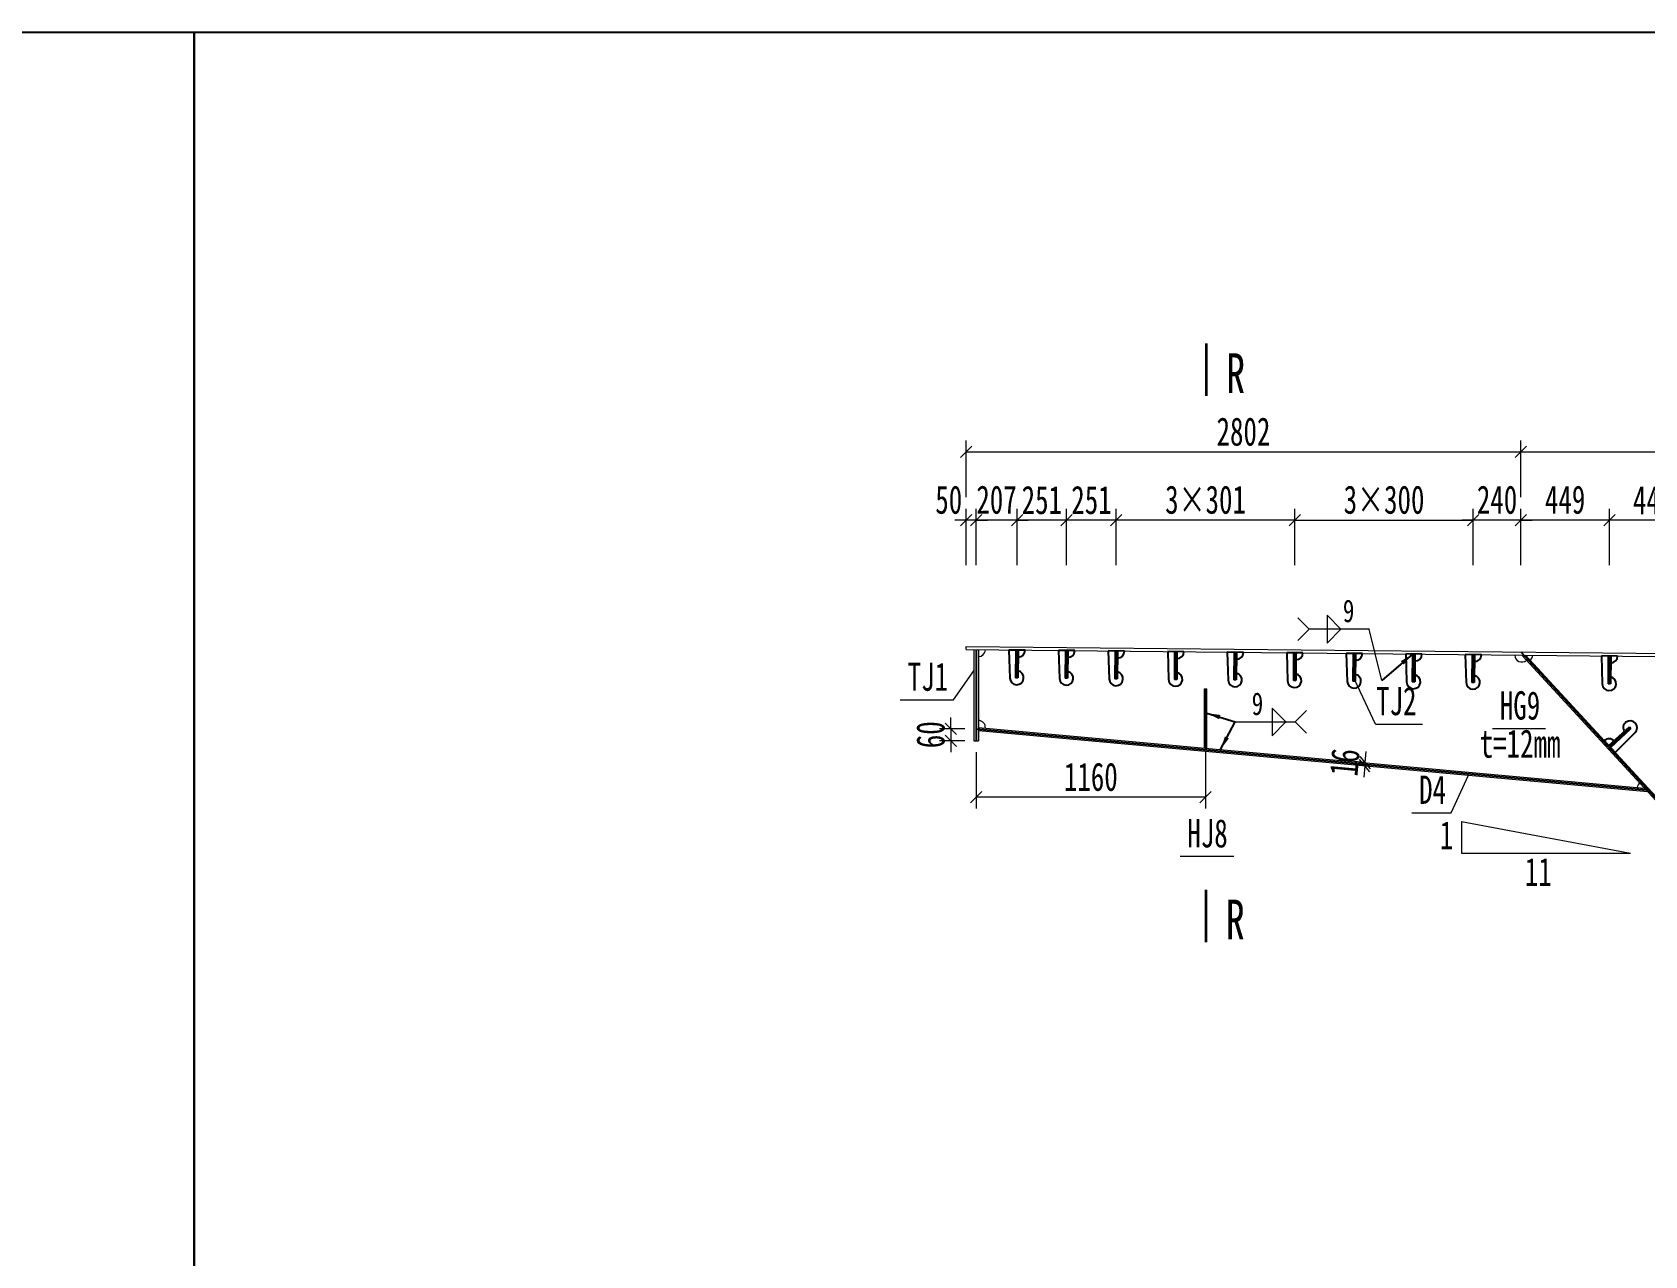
# Model space of a CAD drawing. Header units: millimetres. Extents: x -89049 to 410567, y -307459 to -100425.
# Drawn here: x 123748 to 131896, y -119236 to -113054 of the extents above; entities that cross this region are included whole.
import ezdxf
from ezdxf.enums import TextEntityAlignment as Align

# ---------------------------------------------------------------- set-up
doc = ezdxf.new("R2010")
doc.units = ezdxf.units.MM
doc.layers.get('Defpoints').update_dxf_attribs({"color": 8})
for name, color, linetype, lineweight in [('Dim', 4, 'Continuous', 15), ('文字', 7, 'Continuous', 15), ('粗线', 3, 'Continuous', 35), ('细实线', 4, 'Continuous', 15), ('钢板粗线', 1, 'Continuous', 25), ('钢板细线', 6, 'Continuous', 15)]:
    doc.layers.add(name, color=color, linetype=linetype, lineweight=lineweight)
doc.layers.add('Text', color=4, linetype='Continuous')
doc.styles.add('111', font='', dxfattribs={"width": 0.7})
doc.styles.add('BM_Dim', font='', dxfattribs={"width": 0.85})
doc.styles.add('SMEDI', font='', dxfattribs={"width": 0.75})
doc.styles.get("Standard").update_dxf_attribs({"font": ''})
doc.styles.get('111').set_extended_font_data('仿宋_GB2312')
doc.styles.get('BM_Dim').set_extended_font_data('仿宋_GB2312')
doc.styles.get('SMEDI').set_extended_font_data('仿宋_GB2312')
doc.styles.get('Standard').set_extended_font_data('仿宋_GB2312')
doc.dimstyles.new('200', dxfattribs={"dimscale": 0, "dimtxt": 2.5, "dimasz": 1, "dimexe": 1, "dimexo": 1, "dimgap": 0.6, "dimtad": 1, "dimdec": 0, "dimdsep": 46, "dimtxsty": '111', "dimblk": 'OBLIQUE', "dimcen": 0, "dimclrd": 4, "dimclre": 4, "dimclrt": 4, "dimadec": 1, "dimazin": 2, "dimtfac": 1, "dimtdec": 0, "dimtix": 1, "dimtmove": 2, "dimatfit": 3, "dimfxl": 4, "dimfxlon": 1, "dimtolj": 1, "dimlwd": -1, "dimlwe": -1, "dimarcsym": 0})
doc.dimstyles.new('MSteel_1.0_1.0', dxfattribs={"dimtxt": 3, "dimasz": 1.2, "dimexe": 1, "dimexo": 1, "dimgap": 1, "dimtad": 3, "dimtoh": 1, "dimdec": 0, "dimzin": 0, "dimdsep": 46, "dimtxsty": 'Standard', "dimblk": 'ARCHTICK', "dimcen": 0.09, "dimclrd": 3, "dimclre": 3, "dimadec": 0, "dimazin": 0, "dimtfac": 1, "dimtdec": 4, "dimtofl": 0, "dimtmove": 0, "dimatfit": 3, "dimfxl": 1, "dimtolj": 1, "dimtzin": 0, "dimarcsym": 0})

# ---------------------------------------------------------------- blocks, each defined once
blk = doc.blocks.new('_Oblique')
at = {"color": 0, "linetype": 'ByBlock', "lineweight": -2}
blk.add_line((-0.5, -0.5), (0.5, 0.5), dxfattribs=at)
blk = doc.blocks.new('*D282')
at = {"layer": 'Defpoints', "color": 0, "transparency": 16777216}
for p in [(131269.7, -115174.7), (128467.4, -116157.1), (131269.7, -116185.2)]:
    blk.add_point(p, dxfattribs=at)
at = {"layer": '细实线', "color": 4, "transparency": 16777216}
for p, q in [((128467.4, -115403.3), (128467.4, -115117.6)), ((131269.7, -115403.3), (131269.7, -115117.6)), ((128467.4, -115174.7), (131269.7, -115174.7))]:
    blk.add_line(p, q, dxfattribs=at)
at = {"layer": '细实线', "color": 4, "transparency": 16777216, "xscale": 57.14285714285715, "yscale": 57.14285714285715, "zscale": 57.14285714285715, "rotation": 180}
blk.add_blockref('_Oblique', (128467.4, -115174.7), dxfattribs=at)
at = {"layer": '细实线', "color": 4, "transparency": 16777216, "xscale": 57.14285714285715, "yscale": 57.14285714285715, "zscale": 57.14285714285715}
blk.add_blockref('_Oblique', (131269.7, -115174.7), dxfattribs=at)
at = {"layer": '细实线', "color": 4, "transparency": 16777216, "insert": (129868.6, -115072.5), "char_height": 142.86, "attachment_point": 5, "style": '111'}
blk.add_mtext('\\A1;2802', dxfattribs=at)
blk = doc.blocks.new('*D283')
at = {"layer": 'Defpoints', "color": 0, "transparency": 16777216}
for p in [(140792.6, -115174.7), (131270, -116185.2), (140792.6, -116175.5)]:
    blk.add_point(p, dxfattribs=at)
at = {"layer": '细实线', "color": 4, "transparency": 16777216}
for p, q in [((131270, -115403.3), (131270, -115117.6)), ((140792.6, -115403.3), (140792.6, -115117.6)), ((131270, -115174.7), (140792.6, -115174.7))]:
    blk.add_line(p, q, dxfattribs=at)
at = {"layer": '细实线', "color": 4, "transparency": 16777216, "xscale": 57.14285714285715, "yscale": 57.14285714285715, "zscale": 57.14285714285715, "rotation": 180}
blk.add_blockref('_Oblique', (131270, -115174.7), dxfattribs=at)
at = {"layer": '细实线', "color": 4, "transparency": 16777216, "xscale": 57.14285714285715, "yscale": 57.14285714285715, "zscale": 57.14285714285715}
blk.add_blockref('_Oblique', (140792.6, -115174.7), dxfattribs=at)
at = {"layer": '细实线', "color": 4, "transparency": 16777216, "insert": (136031.3, -115072.5), "char_height": 142.86, "attachment_point": 5, "style": '111'}
blk.add_mtext('\\A1;9523', dxfattribs=at)
blk = doc.blocks.new('*D284')
at = {"layer": 'Defpoints', "color": 0, "transparency": 16777216}
for p in [(129677.3, -116597.9), (128517.4, -116633.6), (128517.4, -116918.9)]:
    blk.add_point(p, dxfattribs=at)
at = {"layer": '细实线', "color": 4, "transparency": 16777216}
for p, q in [((128517.4, -116690.8), (128517.4, -116976.1)), ((129677.3, -116690.4), (129677.3, -116976.1)), ((129677.3, -116918.9), (128517.4, -116918.9))]:
    blk.add_line(p, q, dxfattribs=at)
at = {"layer": '细实线', "color": 4, "transparency": 16777216, "xscale": 57.14285714285715, "yscale": 57.14285714285715, "zscale": 57.14285714285715, "rotation": 180}
blk.add_blockref('_Oblique', (128517.4, -116918.9), dxfattribs=at)
at = {"layer": '细实线', "color": 4, "transparency": 16777216, "xscale": 57.14285714285715, "yscale": 57.14285714285715, "zscale": 57.14285714285715}
blk.add_blockref('_Oblique', (129677.3, -116918.9), dxfattribs=at)
at = {"layer": '细实线', "color": 4, "transparency": 16777216, "insert": (129097.3, -116816.7), "char_height": 142.86, "attachment_point": 5, "style": '111'}
blk.add_mtext('\\A1;1160', dxfattribs=at)
blk = doc.blocks.new('_ArchTick')
at = {"color": 0, "linetype": 'ByBlock', "const_width": 0.15}
blk.add_lwpolyline([(-0.5, -0.5), (0.5, 0.5)], dxfattribs=at)
blk = doc.blocks.new('角焊缝1')
at = {"layer": 'Dim'}
blk.add_line((-3101.17, 370.22), (-3106.48, 370.22), dxfattribs=at)
blk.add_lwpolyline([(-3107.48, 369.22), (-3106.48, 370.22), (-3107.48, 371.22)], dxfattribs=at)
blk.add_lwpolyline([(-3104.91, 371.45), (-3104.91, 368.99), (-3103.68, 370.22)], close=True, dxfattribs=at)
blk = doc.blocks.new('角焊缝2')
at = {"layer": 'Dim'}
blk.add_line((-3138.01, 370.22), (-3132.7, 370.22), dxfattribs=at)
blk.add_lwpolyline([(-3134.75, 371.45), (-3134.75, 368.99), (-3133.52, 370.22)], close=True, dxfattribs=at)
blk.add_lwpolyline([(-3131.7, 369.22), (-3132.7, 370.22), (-3131.7, 371.22)], dxfattribs=at)
blk = doc.blocks.new('*D288')
at = {"layer": 'Defpoints', "color": 0, "transparency": 16777216}
for p in [(128517.4, -116573.2), (128390.2, -116633.6), (128517.4, -116633.6)]:
    blk.add_point(p, dxfattribs=at)
at = {"layer": '细实线', "color": 4, "transparency": 16777216}
for p, q in [((128390.2, -116573.2), (128390.2, -116516.1)), ((128460.2, -116573.2), (128333.1, -116573.2)), ((128390.2, -116573.2), (128390.2, -116633.6)), ((128460.2, -116633.6), (128333.1, -116633.6)), ((128390.2, -116633.6), (128390.2, -116690.8))]:
    blk.add_line(p, q, dxfattribs=at)
at = {"layer": '细实线', "color": 4, "transparency": 16777216, "xscale": 57.14285714285715, "yscale": 57.14285714285715, "zscale": 57.14285714285715}
for p, rotation in [((128390.2, -116573.2), 270), ((128390.2, -116633.6), 90)]:
    blk.add_blockref('_Oblique', p, dxfattribs=dict(at, rotation=rotation))
at = {"layer": '细实线', "color": 4, "transparency": 16777216, "insert": (128288, -116603.4), "char_height": 142.86, "attachment_point": 5, "rotation": 90, "style": '111'}
blk.add_mtext('\\A1;60', dxfattribs=at)
blk = doc.blocks.new('12-140加劲 有过焊孔')
at = {"layer": 'Defpoints'}
blk.add_line((0, 0), (0, 140), dxfattribs=at)
at = {"layer": '钢板粗线', "color": 7}
for p, q in [((-6, 0), (-6, 140)), ((-6, 140), (6, 140)), ((6, 0), (6, 140)), ((41, 0), (35, 141.5)), ((-41, 0), (41, 0))]:
    blk.add_line(p, q, dxfattribs=at)
for centre, start, end in [((0, 140), 2.44105, 260.12911), ((-6, 0), 90, 180)]:
    blk.add_arc(centre, 35, start, end, dxfattribs=at)
blk = doc.blocks.new('*D290')
at = {"layer": 'Defpoints', "color": 0, "transparency": 16777216}
for p in [(131030, -115518.8), (130128, -116189.8), (131030, -116187)]:
    blk.add_point(p, dxfattribs=at)
at = {"layer": '细实线', "color": 4, "transparency": 16777216}
for p, q in [((130128, -115747.4), (130128, -115461.7)), ((131030, -115747.4), (131030, -115461.7)), ((130128, -115518.8), (131030, -115518.8))]:
    blk.add_line(p, q, dxfattribs=at)
at = {"layer": '细实线', "color": 4, "transparency": 16777216, "xscale": 57.14285714285715, "yscale": 57.14285714285715, "zscale": 57.14285714285715, "rotation": 180}
blk.add_blockref('_Oblique', (130128, -115518.8), dxfattribs=at)
at = {"layer": '细实线', "color": 4, "transparency": 16777216, "xscale": 57.14285714285715, "yscale": 57.14285714285715, "zscale": 57.14285714285715}
blk.add_blockref('_Oblique', (131030, -115518.8), dxfattribs=at)
at = {"layer": '细实线', "color": 4, "transparency": 16777216, "insert": (130579, -115416.6), "char_height": 142.86, "attachment_point": 5, "style": '111'}
blk.add_mtext('\\A1;3×300', dxfattribs=at)
blk = doc.blocks.new('14-160加劲 有过焊孔')
at = {"layer": 'Defpoints'}
blk.add_line((38609.4, 31489.3), (38609.4, 31629.3), dxfattribs=at)
at = {"layer": '钢板粗线', "color": 7}
for p, q in [((38603.4, 31489.3), (38603.4, 31629.3)), ((38603.4, 31629.3), (38615.4, 31629.3)), ((38615.4, 31489.3), (38615.4, 31629.3)), ((38650.4, 31489.3), (38644.3, 31630.8)), ((38568.4, 31489.3), (38650.4, 31489.3))]:
    blk.add_line(p, q, dxfattribs=at)
for centre, start, end in [((38609.4, 31629.3), 2.44105, 260.12911), ((38603.4, 31489.3), 90, 180)]:
    blk.add_arc(centre, 35, start, end, dxfattribs=at)
blk = doc.blocks.new('*D295')
at = {"layer": 'Defpoints', "color": 0, "transparency": 16777216}
for p in [(130481.4, -116760.2), (130512.4, -116763), (130513.8, -116747.1)]:
    blk.add_point(p, dxfattribs=at)
at = {"layer": '细实线', "color": 4, "transparency": 16777216}
for p, q in [((130481.4, -116760.2), (130424.5, -116755)), ((130482.8, -116744.2), (130425.9, -116739.1)), ((130481.4, -116760.2), (130476.2, -116817.1)), ((130482.8, -116744.2), (130481.4, -116760.2)), ((130482.8, -116744.2), (130488, -116687.3))]:
    blk.add_line(p, q, dxfattribs=at)
at = {"layer": '细实线', "color": 4, "transparency": 16777216, "xscale": 57.14285714285715, "yscale": 57.14285714285715, "zscale": 57.14285714285715}
for p, rotation in [((130481.4, -116760.2), 84.79551855728839), ((130482.8, -116744.2), 264.7955185572884)]:
    blk.add_blockref('_Oblique', p, dxfattribs=dict(at, rotation=rotation))
at = {"layer": '细实线', "color": 4, "transparency": 16777216, "insert": (130380.3, -116742.9), "char_height": 142.86, "attachment_point": 5, "rotation": 84.79552, "style": '111'}
blk.add_mtext('\\A1;16', dxfattribs=at)
blk = doc.blocks.new('*D309')
at = {"layer": 'Defpoints', "color": 0, "transparency": 16777216}
for p in [(131718.3, -115518.8), (131718.3, -116205.7), (132159.8, -116210.1)]:
    blk.add_point(p, dxfattribs=at)
at = {"layer": '细实线', "color": 4, "transparency": 16777216}
for p, q in [((131718.3, -115747.4), (131718.3, -115461.7)), ((132159.8, -115747.4), (132159.8, -115461.7)), ((132159.8, -115518.8), (131718.3, -115518.8))]:
    blk.add_line(p, q, dxfattribs=at)
at = {"layer": '细实线', "color": 4, "transparency": 16777216, "xscale": 57.14285714285715, "yscale": 57.14285714285715, "zscale": 57.14285714285715, "rotation": 180}
blk.add_blockref('_Oblique', (131718.3, -115518.8), dxfattribs=at)
at = {"layer": '细实线', "color": 4, "transparency": 16777216, "xscale": 57.14285714285715, "yscale": 57.14285714285715, "zscale": 57.14285714285715}
blk.add_blockref('_Oblique', (132159.8, -115518.8), dxfattribs=at)
at = {"layer": '细实线', "color": 4, "transparency": 16777216, "insert": (131939, -115418.1), "char_height": 142.86, "attachment_point": 5, "style": '111'}
blk.add_mtext('\\A1;441', dxfattribs=at)
blk = doc.blocks.new('*D310')
at = {"layer": 'Defpoints', "color": 0, "transparency": 16777216}
for p in [(131269.7, -115518.8), (131269.7, -116185.2), (131718.3, -116205.7)]:
    blk.add_point(p, dxfattribs=at)
at = {"layer": '细实线', "color": 4, "transparency": 16777216}
for p, q in [((131269.7, -115747.4), (131269.7, -115461.7)), ((131718.3, -115747.4), (131718.3, -115461.7)), ((131718.3, -115518.8), (131269.7, -115518.8))]:
    blk.add_line(p, q, dxfattribs=at)
at = {"layer": '细实线', "color": 4, "transparency": 16777216, "xscale": 57.14285714285715, "yscale": 57.14285714285715, "zscale": 57.14285714285715, "rotation": 180}
blk.add_blockref('_Oblique', (131269.7, -115518.8), dxfattribs=at)
at = {"layer": '细实线', "color": 4, "transparency": 16777216, "xscale": 57.14285714285715, "yscale": 57.14285714285715, "zscale": 57.14285714285715}
blk.add_blockref('_Oblique', (131718.3, -115518.8), dxfattribs=at)
at = {"layer": '细实线', "color": 4, "transparency": 16777216, "insert": (131494, -115416.6), "char_height": 142.86, "attachment_point": 5, "style": '111'}
blk.add_mtext('\\A1;449', dxfattribs=at)
blk = doc.blocks.new('*D315')
at = {"layer": 'Defpoints', "color": 0, "transparency": 16777216}
for p in [(131030, -115518.8), (131270, -116185.2), (131030, -116198.8)]:
    blk.add_point(p, dxfattribs=at)
at = {"layer": '细实线', "color": 4, "transparency": 16777216}
for p, q in [((131030, -115747.4), (131030, -115461.7)), ((131270, -115747.4), (131270, -115461.7)), ((131030, -115518.8), (130972.9, -115518.8)), ((131270, -115518.8), (131030, -115518.8)), ((131270, -115518.8), (131327.1, -115518.8))]:
    blk.add_line(p, q, dxfattribs=at)
at = {"layer": '细实线', "color": 4, "transparency": 16777216, "xscale": 57.14285714285715, "yscale": 57.14285714285715, "zscale": 57.14285714285715}
blk.add_blockref('_Oblique', (131030, -115518.8), dxfattribs=at)
at = {"layer": '细实线', "color": 4, "transparency": 16777216, "xscale": 57.14285714285715, "yscale": 57.14285714285715, "zscale": 57.14285714285715, "rotation": 180}
blk.add_blockref('_Oblique', (131270, -115518.8), dxfattribs=at)
at = {"layer": '细实线', "color": 4, "transparency": 16777216, "insert": (131150, -115416.6), "char_height": 142.86, "attachment_point": 5, "style": '111'}
blk.add_mtext('\\A1;240', dxfattribs=at)
blk = doc.blocks.new('*D425')
at = {"layer": 'Defpoints', "color": 0, "transparency": 16777216}
for p in [(129226, -115518.8), (129226, -116180.7), (130128, -116189.8)]:
    blk.add_point(p, dxfattribs=at)
at = {"layer": '细实线', "color": 4, "transparency": 16777216}
for p, q in [((129226, -115747.4), (129226, -115461.7)), ((130128, -115747.4), (130128, -115461.7)), ((130128, -115518.8), (129226, -115518.8))]:
    blk.add_line(p, q, dxfattribs=at)
at = {"layer": '细实线', "color": 4, "transparency": 16777216, "xscale": 57.14285714285715, "yscale": 57.14285714285715, "zscale": 57.14285714285715, "rotation": 180}
blk.add_blockref('_Oblique', (129226, -115518.8), dxfattribs=at)
at = {"layer": '细实线', "color": 4, "transparency": 16777216, "xscale": 57.14285714285715, "yscale": 57.14285714285715, "zscale": 57.14285714285715}
blk.add_blockref('_Oblique', (130128, -115518.8), dxfattribs=at)
at = {"layer": '细实线', "color": 4, "transparency": 16777216, "insert": (129677, -115416.6), "char_height": 142.857, "attachment_point": 5, "style": '111'}
blk.add_mtext('\\A1;\\f仿宋_GB2312|b0|i0|c134|p49;3×301', dxfattribs=at)
blk = doc.blocks.new('*D426')
at = {"layer": 'Defpoints', "color": 0, "transparency": 16777216}
for p in [(128975.1, -115518.8), (128975.1, -116178.2), (129226, -116180.7)]:
    blk.add_point(p, dxfattribs=at)
at = {"layer": '细实线', "color": 4, "transparency": 16777216}
for p, q in [((128975.1, -115747.4), (128975.1, -115461.7)), ((129226, -115747.4), (129226, -115461.7)), ((129226, -115518.8), (128975.1, -115518.8))]:
    blk.add_line(p, q, dxfattribs=at)
at = {"layer": '细实线', "color": 4, "transparency": 16777216, "xscale": 57.14285714285715, "yscale": 57.14285714285715, "zscale": 57.14285714285715, "rotation": 180}
blk.add_blockref('_Oblique', (128975.1, -115518.8), dxfattribs=at)
at = {"layer": '细实线', "color": 4, "transparency": 16777216, "xscale": 57.14285714285715, "yscale": 57.14285714285715, "zscale": 57.14285714285715}
blk.add_blockref('_Oblique', (129226, -115518.8), dxfattribs=at)
at = {"layer": '细实线', "color": 4, "transparency": 16777216, "insert": (129100.6, -115418.1), "char_height": 142.86, "attachment_point": 5, "style": '111'}
blk.add_mtext('\\A1;251', dxfattribs=at)
blk = doc.blocks.new('*D427')
at = {"layer": 'Defpoints', "color": 0, "transparency": 16777216}
for p in [(128724.3, -115518.8), (128724.3, -116175.7), (128975.1, -116178.2)]:
    blk.add_point(p, dxfattribs=at)
at = {"layer": '细实线', "color": 4, "transparency": 16777216}
for p, q in [((128724.3, -115747.4), (128724.3, -115461.7)), ((128975.1, -115747.4), (128975.1, -115461.7)), ((128975.1, -115518.8), (128724.3, -115518.8))]:
    blk.add_line(p, q, dxfattribs=at)
at = {"layer": '细实线', "color": 4, "transparency": 16777216, "xscale": 57.14285714285715, "yscale": 57.14285714285715, "zscale": 57.14285714285715, "rotation": 180}
blk.add_blockref('_Oblique', (128724.3, -115518.8), dxfattribs=at)
at = {"layer": '细实线', "color": 4, "transparency": 16777216, "xscale": 57.14285714285715, "yscale": 57.14285714285715, "zscale": 57.14285714285715}
blk.add_blockref('_Oblique', (128975.1, -115518.8), dxfattribs=at)
at = {"layer": '细实线', "color": 4, "transparency": 16777216, "insert": (128849.7, -115418.1), "char_height": 142.86, "attachment_point": 5, "style": '111'}
blk.add_mtext('\\A1;251', dxfattribs=at)
blk = doc.blocks.new('*D428')
at = {"layer": 'Defpoints', "color": 0, "transparency": 16777216}
for p in [(128517.4, -115518.8), (128517.4, -116173.6), (128724.3, -116175.7)]:
    blk.add_point(p, dxfattribs=at)
at = {"layer": '细实线', "color": 4, "transparency": 16777216}
for p, q in [((128517.4, -115747.4), (128517.4, -115461.7)), ((128724.3, -115747.4), (128724.3, -115461.7)), ((128517.4, -115518.8), (128460.2, -115518.8)), ((128724.3, -115518.8), (128517.4, -115518.8)), ((128724.3, -115518.8), (128781.4, -115518.8))]:
    blk.add_line(p, q, dxfattribs=at)
at = {"layer": '细实线', "color": 4, "transparency": 16777216, "xscale": 57.14285714285715, "yscale": 57.14285714285715, "zscale": 57.14285714285715}
blk.add_blockref('_Oblique', (128517.4, -115518.8), dxfattribs=at)
at = {"layer": '细实线', "color": 4, "transparency": 16777216, "xscale": 57.14285714285715, "yscale": 57.14285714285715, "zscale": 57.14285714285715, "rotation": 180}
blk.add_blockref('_Oblique', (128724.3, -115518.8), dxfattribs=at)
at = {"layer": '细实线', "color": 4, "transparency": 16777216, "insert": (128620.8, -115416.6), "char_height": 142.86, "attachment_point": 5, "style": '111'}
blk.add_mtext('\\A1;207', dxfattribs=at)
blk = doc.blocks.new('*D429')
at = {"layer": 'Defpoints', "color": 0, "transparency": 16777216}
for p in [(128467.4, -115518.8), (128467.4, -116169.4), (128517.4, -116173.6)]:
    blk.add_point(p, dxfattribs=at)
at = {"layer": '细实线', "color": 4, "transparency": 16777216}
for p, q in [((128467.4, -115747.4), (128467.4, -115461.7)), ((128517.4, -115747.4), (128517.4, -115461.7)), ((128467.4, -115518.8), (128410.2, -115518.8)), ((128517.4, -115518.8), (128467.4, -115518.8)), ((128517.4, -115518.8), (128574.5, -115518.8))]:
    blk.add_line(p, q, dxfattribs=at)
at = {"layer": '细实线', "color": 4, "transparency": 16777216, "xscale": 57.14285714285715, "yscale": 57.14285714285715, "zscale": 57.14285714285715}
blk.add_blockref('_Oblique', (128467.4, -115518.8), dxfattribs=at)
at = {"layer": '细实线', "color": 4, "transparency": 16777216, "xscale": 57.14285714285715, "yscale": 57.14285714285715, "zscale": 57.14285714285715, "rotation": 180}
blk.add_blockref('_Oblique', (128517.4, -115518.8), dxfattribs=at)
at = {"layer": '细实线', "color": 4, "transparency": 16777216, "insert": (128379.3, -115416.6), "char_height": 142.86, "attachment_point": 5, "style": '111'}
blk.add_mtext('\\A1;50', dxfattribs=at)
blk = doc.blocks.new('*D559')
at = {"layer": 'Defpoints', "color": 0, "transparency": 16777216}
for p in [(131275.2, -116201.2), (133172.2, -118405.1), (133290.4, -118433), (133330.9, -118433), (140403.8, -118433)]:
    blk.add_point(p, dxfattribs=at)
at = {"layer": '细实线', "color": 4, "transparency": 16777216}
blk.add_line((133233.3, -118433), (133112.6, -118433), dxfattribs=at)
blk.add_arc((133330.9, -118433), 161.2, 132.64892, 180, dxfattribs=at)
at = {"layer": '细实线', "color": 4, "transparency": 16777216, "xscale": 57.14285714285715, "yscale": 57.14285714285715, "zscale": 57.14285714285715}
for p, rotation in [((133221.7, -118314.4), 42.64891912976078), ((133169.7, -118433), 270)]:
    blk.add_blockref('_Oblique', p, dxfattribs=dict(at, rotation=rotation))
at = {"layer": '细实线', "color": 4, "transparency": 16777216, "insert": (133032.2, -118335.1), "char_height": 142.857, "attachment_point": 5, "rotation": 71.85434, "style": '111'}
blk.add_mtext('\\A1;47.4%%d', dxfattribs=at)

msp = doc.modelspace()

# ---------------------------------------------------------------- linework, layer by layer
at = {"layer": 'Defpoints'}
for p, q in [((128517.4, -116173.6), (128517.4, -116633.6)), ((131269.9, -116185.2), (133340.4, -118433)), ((129677, -116670.8), (129677, -116370.8)), ((128517.4, -116573.2), (131922.6, -116883.4))]:
    msp.add_line(p, q, dxfattribs=at)
for points in [[(86066.6, -113054.1), (124566.6, -113054.1), (124566.6, -138634.1), (86066.6, -138634.1)], [(124566.6, -113054.1), (146566.6, -113054.1), (146566.6, -127671.3), (124566.6, -127671.3)]]:
    msp.add_lwpolyline(points, close=True, dxfattribs=at)
at = {"layer": '粗线'}
for p, q in [((129682.3, -114890.8), (129682.3, -114627.5)), ((129680.2, -117651), (129680.2, -117387.7))]:
    msp.add_line(p, q, dxfattribs=at)
at = {"layer": '细实线', "color": 8}
msp.add_line((130567.5, -116328.6), (130504.4, -116069.5), dxfattribs=at)
at = {"layer": '细实线'}
for p, q in [((128403.2, -116427.2), (128505.4, -116279.9)), ((130535.9, -116550.5), (130432.4, -116331)), ((128134.5, -116427.2), (128403.2, -116427.2)), ((130535.9, -116550.5), (130773.9, -116550.5)), ((131126.6, -116572.6), (131395.3, -116572.6)), ((130918.8, -116998.4), (131005.5, -116807.9)), ((130719.3, -116998.4), (130918.8, -116998.4)), ((130969.6, -117041.2), (131825.1, -117201.2)), ((130969.6, -117041.2), (130969.6, -117201.2)), ((129548.6, -117216.2), (129819.5, -117216.2)), ((130969.6, -117201.2), (131825.1, -117201.2))]:
    msp.add_line(p, q, dxfattribs=at)
at = {"layer": '钢板细线'}
for p, q in [((128467.4, -116173.1), (128467.4, -116157.1)), ((128505.4, -116173.5), (128505.4, -116633.6)), ((128529.4, -116173.7), (128529.4, -116633.6)), ((131275.2, -116201.2), (133330.9, -118433)), ((131294.4, -116201.4), (133349.9, -118433)), ((129671, -116670.3), (129671, -116370.8)), ((129671, -116370.8), (129683, -116370.8)), ((129683, -116671.4), (129683, -116370.8)), ((128529.4, -116566.3), (131893.7, -116872.7)), ((128529.4, -116582.4), (131909.9, -116890.3)), ((128505.4, -116633.6), (128529.4, -116633.6))]:
    msp.add_line(p, q, dxfattribs=at)
at = {"layer": '钢板细线', "elevation": 0}
for points in [[(128467.4, -116157.1), (136592.6, -116238.5), (141430.7, -116165.9)], [(128467.4, -116173.1), (136592.7, -116254.5), (141430.7, -116181.9)]]:
    msp.add_lwpolyline(points, dxfattribs=at)
at = {"layer": '钢板细线'}
for centre, start, end in [((128529.4, -116173.7), 270, 359.42629), ((131275.2, -116201.2), 179.42629, 312.30941), ((131294.4, -116201.4), 312.30941, 359.42629), ((128529.4, -116566.3), 354.79552, 90), ((131893.7, -116872.7), 132.64892, 174.83592)]:
    msp.add_arc(centre, 35, start, end, dxfattribs=at)

# ---------------------------------------------------------------- block references
at = {"layer": '细实线', "color": 8, "xscale": 57.1428571428572, "yscale": 57.1428571428572, "zscale": 57.1428571428572}
for name, p in [('角焊缝1', (307714.4, -137225.1)), ('角焊缝2', (309141.4, -137694.3))]:
    msp.add_blockref(name, p, dxfattribs=at)
at = {"layer": '细实线', "rotation": 179.4262908401}
for p in [(128724.3, -116175.7), (128975.1, -116178.2), (129226, -116180.7), (129526.7, -116183.7), (129827.4, -116186.7), (130128, -116189.8), (130428.7, -116192.8), (130729.3, -116195.8), (131030, -116198.8), (131718.3, -116205.7)]:
    msp.add_blockref('12-140加劲 有过焊孔', p, dxfattribs=at)
at = {"layer": '钢板细线', "rotation": 312.6489191297555}
msp.add_blockref('14-160加劲 有过焊孔', (82400.6, -109599.2), dxfattribs=at)

# ---------------------------------------------------------------- texts
at = {"layer": 'Text', "style": 'SMEDI', "width": 0.75}
for p in [(130370.8, -115977.5), (129910, -116446.7)]:
    msp.add_text('9', height=114.3, dxfattribs=at).set_placement(p, align=Align.MIDDLE_LEFT)
at = {"layer": '文字', "style": 'BM_Dim', "width": 0.7}
for p in [(129829, -114876.5), (129826.9, -117636.7)]:
    msp.add_text('R', height=200, dxfattribs=at).set_placement(p, align=Align.CENTER)
for s, height, p in [('TJ1', 142.86, (128274, -116424.2)), ('TJ2', 142.86, (130640.9, -116547.5)), ('HG9', 142.86, (131266.1, -116569.6)), ('t=12mm', 142.86, (131266.1, -116762.4)), ('D4', 142.86, (130824.2, -116995.4)), ('HJ8', 142.86, (129687, -117215.6)), ('1', 142.9, (130894.6, -117225.3)), ('11', 142.86, (131358.2, -117410.5))]:
    msp.add_text(s, height=height, dxfattribs=at).set_placement(p, align=Align.BOTTOM_CENTER)

# ---------------------------------------------------------------- dimensions: what is measured, and where the dimension line sits
at = {"layer": '细实线'}
for base, p1, p2, override, picture, middle in [((131269.7, -115174.7), (128467.4, -116157.1), (131269.7, -116185.2), {"dimscale": 57.142857, "dimtxsty": '111', "dimblk": 'Oblique'}, '*D282', (129868.6, -115072.5)), ((140792.6, -115174.7), (131270, -116185.2), (140792.6, -116175.5), {"dimscale": 57.142857, "dimtxsty": '111', "dimblk": 'Oblique'}, '*D283', (136031.3, -115072.5)), ((128517.4, -115518.8), (128724.3, -116175.7), (128517.4, -116173.6), {"dimscale": 57.142857, "dimblk": 'Oblique'}, '*D428', (128620.8, -115416.6)), ((128724.3, -115518.8), (128975.1, -116178.2), (128724.3, -116175.7), {"dimscale": 57.142857, "dimblk": 'Oblique'}, '*D427', (128849.7, -115418.1)), ((128975.1, -115518.8), (129226, -116180.7), (128975.1, -116178.2), {"dimscale": 57.142857, "dimblk": 'Oblique'}, '*D426', (129100.6, -115418.1)), ((131030, -115518.8), (131270, -116185.2), (131030, -116198.8), {"dimscale": 57.142857, "dimblk": 'Oblique'}, '*D315', (131150, -115416.6)), ((131269.7, -115518.8), (131718.3, -116205.7), (131269.7, -116185.2), {"dimscale": 57.142857, "dimblk": 'Oblique'}, '*D310', (131494, -115416.6)), ((131718.2821, -115518.8099), (132159.7542, -116210.0947), (131718.2821, -116205.6741), {"dimscale": 57.142857, "dimblk": 'Oblique'}, '*D309', (131939.0181, -115418.1149)), ((128517.4, -116918.9), (129677.3, -116597.9), (128517.4, -116633.6), {"dimscale": 57.142857, "dimblk": 'Oblique'}, '*D284', (129097.3, -116816.7))]:
    dim = msp.add_linear_dim(base=base, p1=p1, p2=p2, dimstyle='200', override=override, dxfattribs=at)
    dim.commit()
    dim.dimension.update_dxf_attribs({"geometry": picture, "text_midpoint": middle})
dim = msp.add_linear_dim(base=(128467.4, -115518.8), p1=(128517.4, -116173.6), p2=(128467.4, -116169.4), dimstyle='200', override={"dimscale": 57.142857, "dimblk": 'Oblique'}, dxfattribs=at)
dim.commit()
dim.dimension.update_dxf_attribs({"geometry": '*D429', "text_midpoint": (128379.3, -115416.6), "dimtype": 160})
for base, p2, text, picture, middle in [((129226, -115518.8), (129226, -116180.7), '\\f仿宋_GB2312|b0|i0|c134|p49;3×301', '*D425', (129677, -115416.6)), ((131030, -115518.8), (131030, -116187), '3×300', '*D290', (130579, -115416.6))]:
    dim = msp.add_linear_dim(base=base, p1=(130128, -116189.8), p2=p2, text=text, dimstyle='200', override={"dimscale": 57.142857, "dimtxsty": '111', "dimblk": 'Oblique'}, dxfattribs=at)
    dim.commit()
    dim.dimension.update_dxf_attribs({"geometry": picture, "text_midpoint": middle})
dim = msp.add_angular_dim_2l(base=(133172.2, -118405.1), line1=((131275.2, -116201.2), (133330.9, -118433)), line2=((140403.8, -118433), (133290.4, -118433)), dimstyle='200', override={"dimscale": 57.142857, "dimblk": 'Oblique'}, dxfattribs=at)
dim.commit()
dim.dimension.update_dxf_attribs({"geometry": '*D559', "text_midpoint": (133032.2, -118335.1), "dimtype": 162})
dim = msp.add_linear_dim(base=(128390.2, -116633.6), p1=(128517.4, -116573.2), p2=(128517.4, -116633.6), angle=90, dimstyle='200', override={"dimscale": 57.142857, "dimblk": 'Oblique'}, dxfattribs=at)
dim.commit()
dim.dimension.update_dxf_attribs({"geometry": '*D288', "text_midpoint": (128288, -116603.4)})
dim = msp.add_aligned_dim(p1=(130513.8, -116747.1), p2=(130512.4, -116763), distance=-31.1, dimstyle='200', override={"dimscale": 57.142857, "dimblk": 'Oblique'}, dxfattribs=at)
dim.commit()
dim.dimension.update_dxf_attribs({"geometry": '*D295', "text_midpoint": (130380.3, -116742.9)})

# ---------------------------------------------------------------- leaders
at = {"layer": 'Dim'}
for points in [[(130723.3, -116195.7), (130567.5, -116328.6)], [(129682.9, -116494.1), (129826.6, -116538.7)], [(129752.4, -116677.7), (129826.6, -116538.7)]]:
    msp.add_leader(points, dimstyle='MSteel_1.0_1.0', override={"dimscale": 57.142857, "dimclrd": 256}, dxfattribs=at)

doc.saveas('drawing.dxf')
